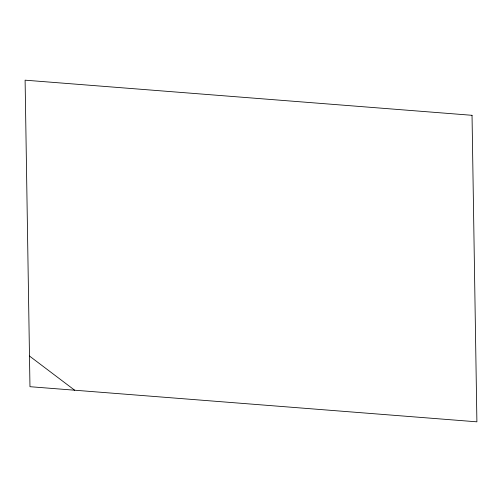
<?xml version="1.0" encoding="UTF-8"?>
<svg xmlns="http://www.w3.org/2000/svg" width="502" height="502" viewBox="0 0 502 502"><rect width="100%" height="100%" fill="white"/><g stroke="black" fill="none" stroke-linecap="round" stroke-linejoin="round"><path stroke-width="0.75" d="M29.48 356.043L74.66 390.211M472.031 115.303L25.1 80.176L29.969 386.697L476.9 421.824L472.031 115.303"/></g></svg>
